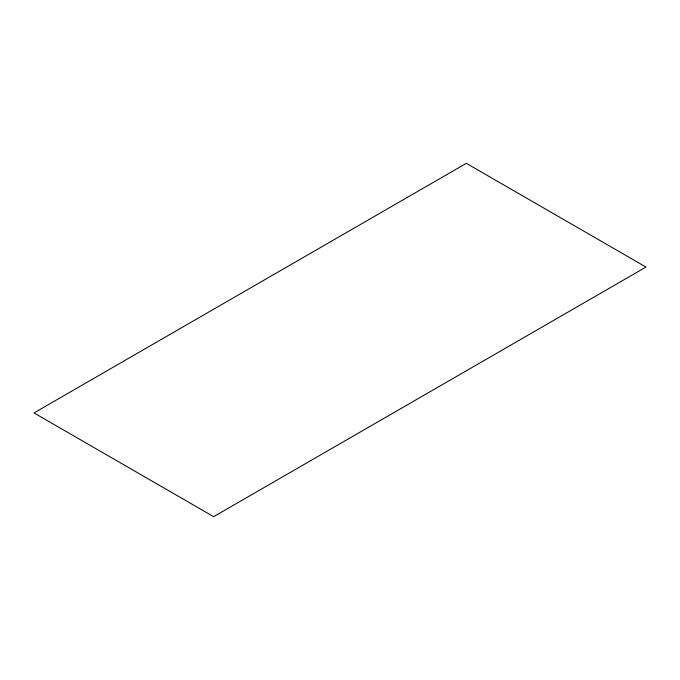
<?xml version="1.0" encoding="UTF-8"?>
<svg xmlns="http://www.w3.org/2000/svg" width="680" height="680" viewBox="0 0 680 680"><rect width="100%" height="100%" fill="white"/><g stroke="black" fill="none" stroke-linecap="round" stroke-linejoin="round"><path stroke-width="1.02" d="M466.327 163.336L34 412.938L213.673 516.664L646 267.061L466.327 163.336"/></g></svg>
